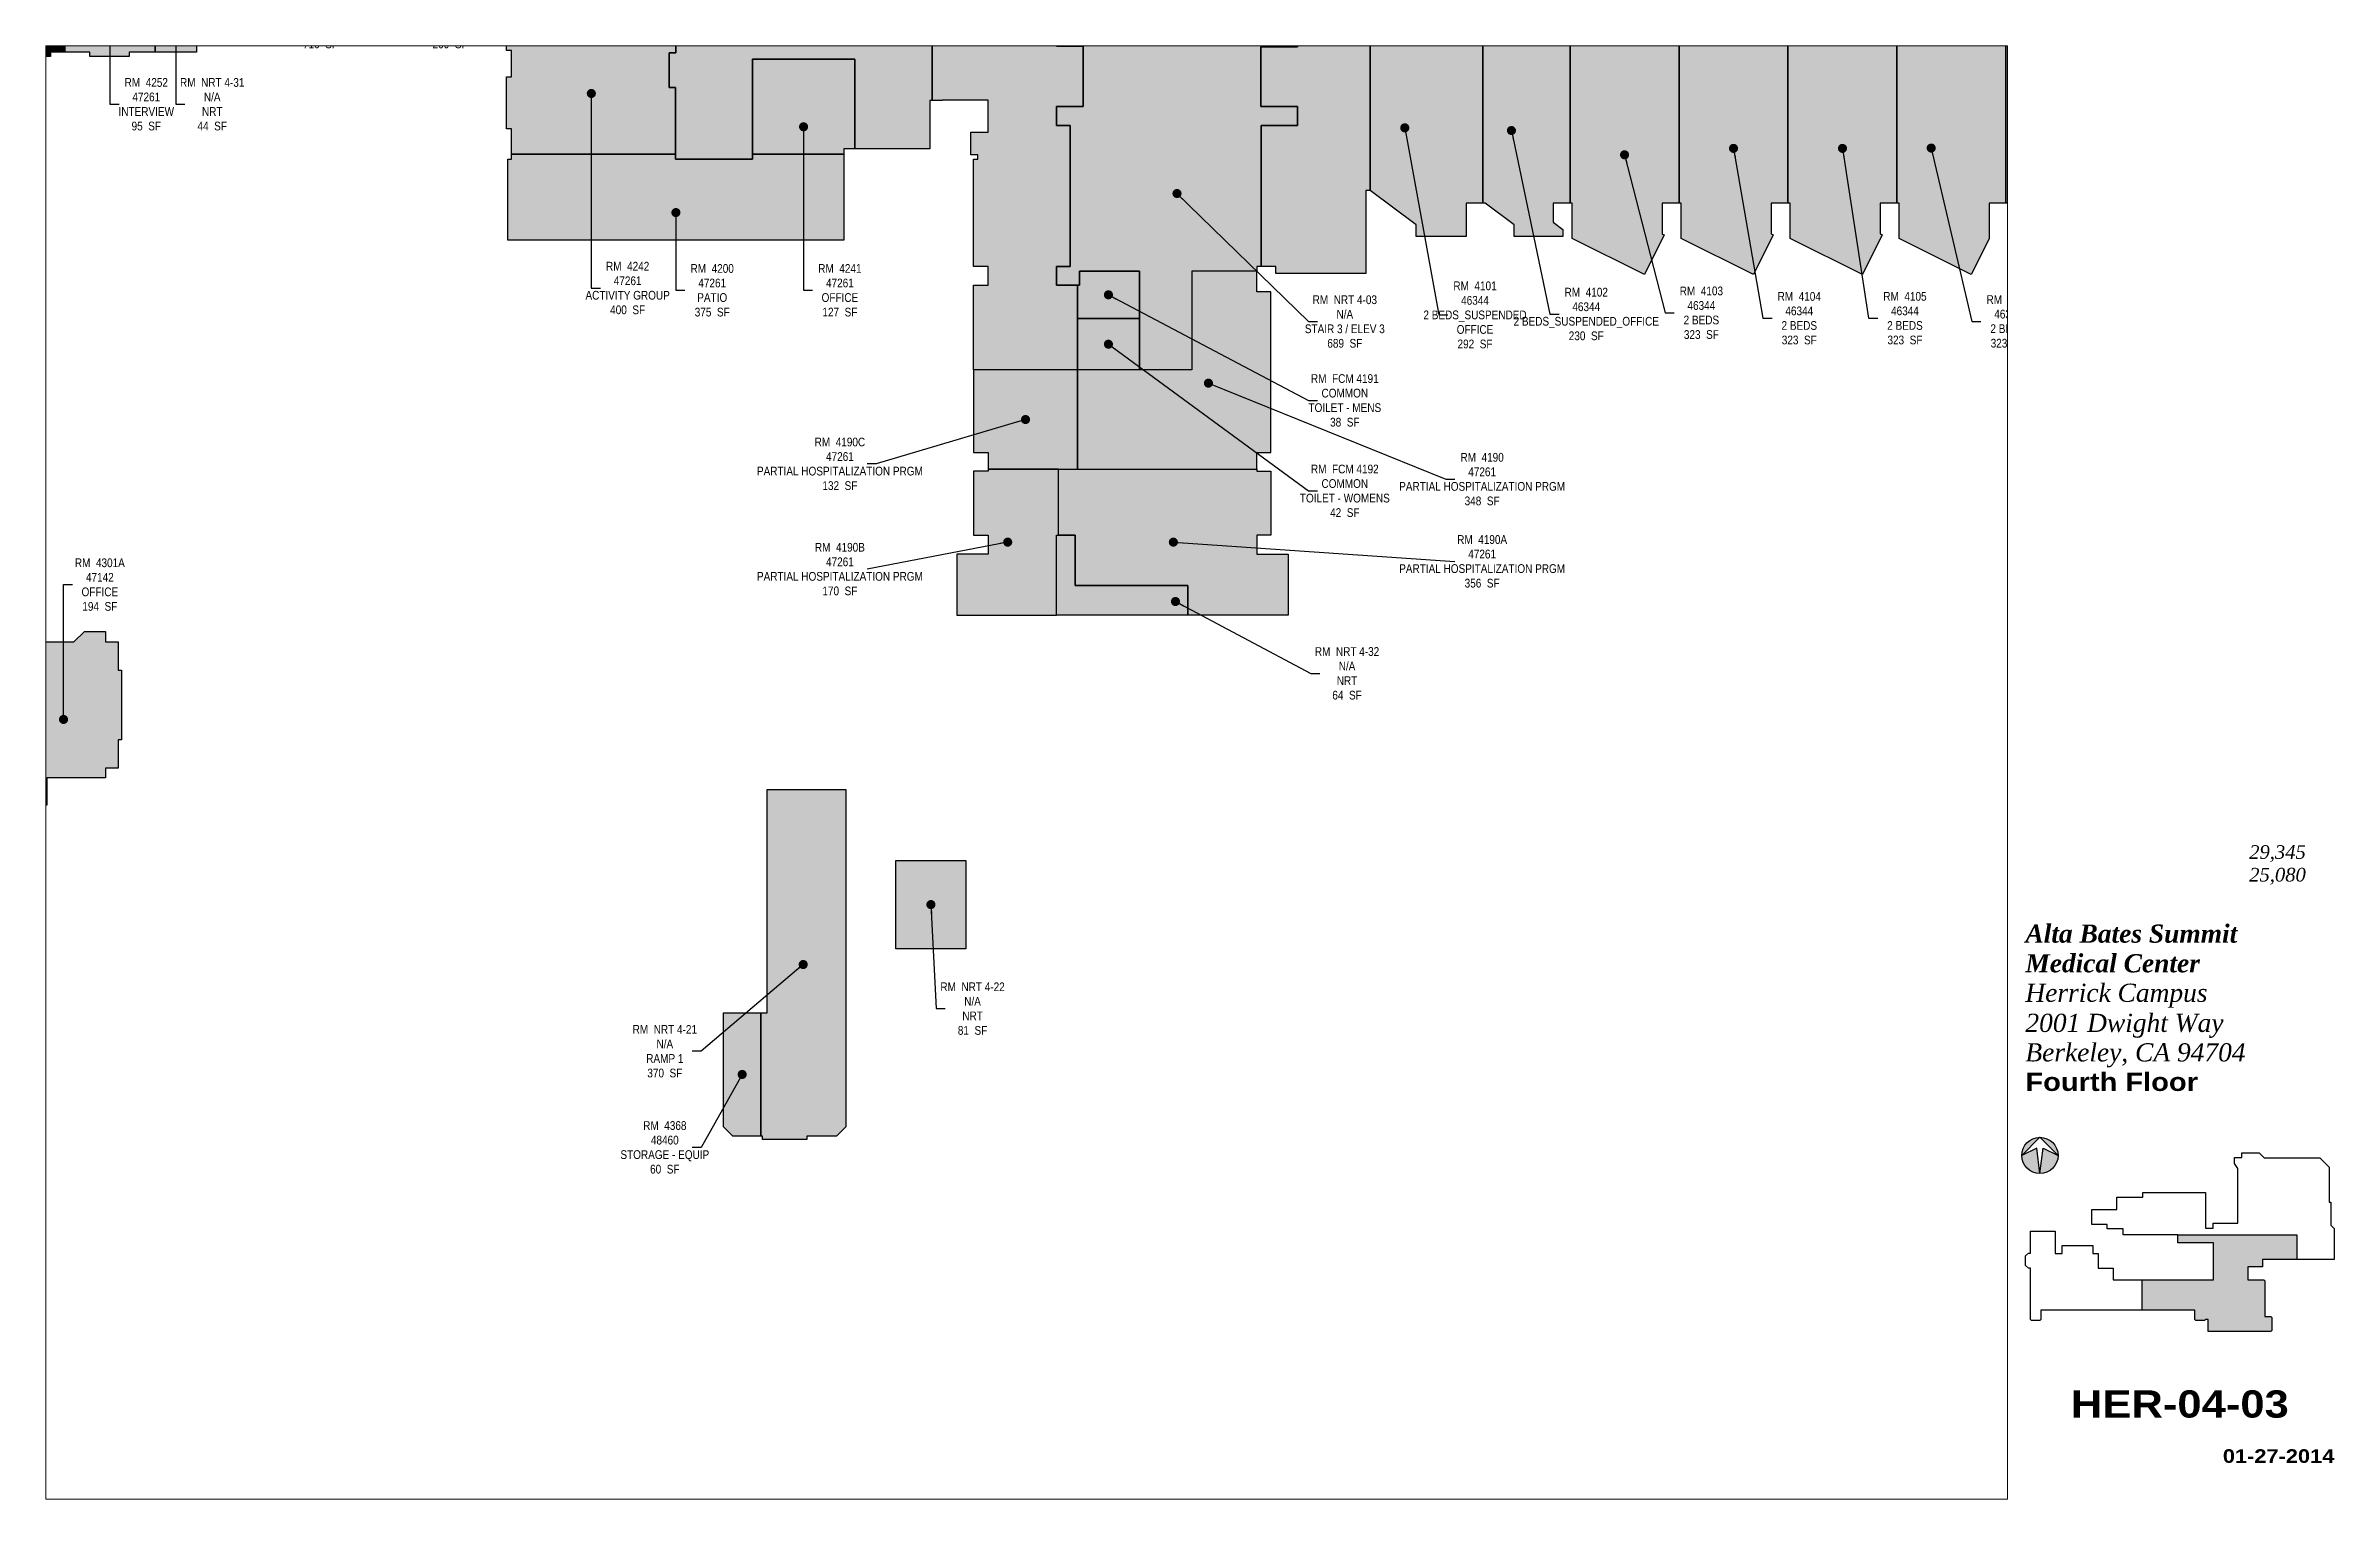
# Paper-space layout '03' of a CAD drawing. Header units: inches. Extents: x 0.9 to 16.7, y 0.5 to 10.5.
# The model-space entities are those that its viewports show. They can reach past a viewport. Long polylines and large blocks are cut down to what shows.
import ezdxf
from ezdxf.enums import TextEntityAlignment as Align

# ---------------------------------------------------------------- set-up
doc = ezdxf.new("R2010")
doc.units = ezdxf.units.IN
doc.header["$LTSCALE"] = 48
doc.header["$MEASUREMENT"] = 0
for name, color, linetype in [('0-LABEL', 3, 'Continuous'), ('1-NRT', 200, 'Continuous'), ('1-NRT-PTN', 253, 'Continuous'), ('3-FCM', 190, 'Continuous'), ('3-FCM-PTN', 9, 'Continuous'), ('4-OCC', 6, 'Continuous'), ('4-OCC-PTN', 95, 'Continuous'), ('T-8', 8, 'Continuous')]:
    doc.layers.add(name, color=color, linetype=linetype)
doc.layers.add('T-VWPRT', color=1, linetype='Continuous', plot=False)
doc.styles.add('ArialB', font='')
doc.styles.add('ArialN', font='ARIALN.TTF')
doc.styles.add('TimesI', font='timesi.ttf')
doc.styles.add('TimesIB', font='timesbi.ttf')
doc.styles.get('ArialB').set_extended_font_data('Arial Black')
doc.dimstyles.new('AB-200', dxfattribs={"dimscale": 200, "dimtxt": 0.070312, "dimasz": 0.0625, "dimexe": 0.0625, "dimexo": 0.125, "dimgap": 0.1875, "dimtad": 0, "dimdec": 4, "dimrnd": 0.0625, "dimzin": 0, "dimdsep": 46, "dimlunit": 4, "dimtxsty": 'ArialN', "dimblk": 'ARCHTICK', "dimcen": 0.0625, "dimclrd": 256, "dimclre": 256, "dimclrt": 256, "dimadec": 0, "dimazin": 0, "dimtfac": 1, "dimtdec": 4, "dimtofl": 0, "dimtmove": 2, "dimatfit": 3, "dimldrblk": 'DOT', "dimfxl": 0, "dimfrac": 2, "dimtolj": 1, "dimtzin": 0, "dimlwd": -1, "dimlwe": -1, "dimarcsym": 0})

# ---------------------------------------------------------------- blocks, each defined once
blk = doc.blocks.new('n-arrow')
h = blk.add_hatch(color=256)
h.paths.add_polyline_path([(0, 0.125), (0.125, 0, 0.414214)])
h.paths.add_polyline_path([(0, 0.125, 0.414214), (-0.125, 0), (0.051, 0.022)])
h = blk.add_hatch(color=256)
h.paths.add_polyline_path([(0.051, -0.022), (-0.125, 0, 0.414214), (0, -0.125)])
h.paths.add_polyline_path([(0.125, 0), (0, -0.125, 0.414214)])
for p, q in [((-0.125, 0), (0.051, 0.022)), ((-0.125, 0), (0.051, -0.022)), ((0, 0.125), (0.125, 0)), ((0.051, 0.022), (0, 0.125)), ((0, -0.125), (0.125, 0)), ((0.051, -0.022), (0, -0.125))]:
    blk.add_line(p, q)
blk.add_circle((0, 0), 0.125)
blk = doc.blocks.new('AB-TB-text')
for tag, style, p in [('GROSS', 'TimesI', (1.93, 4.406)), ('USEABLE', 'TimesI', (1.93, 4.25)), ('DATE', 'ArialB', (2.125, 0.25))]:
    blk.add_attdef(tag, text='', height=0.0938, dxfattribs=dict(style=style)).set_placement(p, align=Align.RIGHT)
for tag, style, p in [('CAMPUS', 'TimesIB', (0, 3.751)), ('CAMPUS', 'TimesIB', (0, 3.547)), ('PAVILION', 'TimesI', (0, 3.344)), ('BUILDING', 'TimesI', (0, 3.137)), ('STREET', 'TimesI', (0, 2.933)), ('FLOOR', 'ArialB', (0, 2.73))]:
    blk.add_attdef(tag, text='', height=0.125, dxfattribs=dict(style=style)).set_placement(p, align=Align.TOP_LEFT)
at = {"style": 'ArialB'}
blk.add_attdef('DWG#', text='', height=0.188, dxfattribs=at).set_placement((1.062, 0.749), align=Align.TOP_CENTER)
blk = doc.blocks.new('_ArchTick')
at = {"const_width": 0.15}
blk.add_lwpolyline([(-0.5, -0.5), (0.5, 0.5)], dxfattribs=at)
blk = doc.blocks.new('_Dot')
at = {"lineweight": -2}
blk.add_line((-0.5, 0), (-1, 0), dxfattribs=at)
at = {"const_width": 0.5}
blk.add_lwpolyline([(-0.25, 0, 1), (0.25, 0, 1)], format="xyb", close=True, dxfattribs=at)

msp = doc.modelspace()

# ---------------------------------------------------------------- hatches: boundary and pattern name
at = {"layer": '1-NRT-PTN'}
for points in [[(2094, 1611), (2151, 1611), (2151, 1500.5), (2094, 1500.5)], [(3520.73572, 1063.375), (3448.73572, 1063.375), (3448.73572, 1199.28465), (3366.49586, 1199.28465), (3366.49586, 1180), (3334.5, 1180), (3334.5, 1206), (3353.5, 1206), (3353.5, 1400), (3334.5, 1400), (3334.5, 1426), (3371.5, 1426), (3371.5, 1509), (3334.5, 1509), (3334.5, 1549), (3360.5, 1549), (3360.5, 1515), (3544.5, 1515), (3544.5, 1548), (3666.5, 1548), (3666.5, 1508), (3615.968, 1508), (3615.968, 1426), (3666.5, 1426), (3666.5, 1400), (3616.5, 1400), (3616.5, 1206), (3610.5, 1206), (3610.5, 1199.28465), (3520.73572, 1199.28465)], [(3334.5, 726), (3334.5, 836), (3360.5, 836), (3360.5, 767), (3515.5, 767), (3515.5, 726)], [(2936.5, 486), (3044.5, 486), (3044.5, 21.72792), (3031.77208, 9), (2991.02687, 9), (2991.02687, 4.5), (2930.02687, 4.5), (2930.02687, 9), (2927.5, 9), (2927.5, 179), (2936.5, 179)], [(3113.5, 388.5), (3210, 388.5), (3210, 267), (3113.5, 267)]]:
    msp.add_hatch(color=256, dxfattribs=at).paths.add_polyline_path(points)
at = {"layer": '3-FCM-PTN'}
for points in [[(3363.49793, 1180), (3363.49793, 1063.375), (3220.5, 1063.375), (3220.5, 1180), (3240.5, 1180), (3240.5, 1206), (3220.5, 1206), (3220.5, 1353.5), (3226.5, 1353.5), (3226.5, 1359.5), (3216.73572, 1359.5), (3216.73572, 1390.63533), (3240.5, 1390.63533), (3240.5, 1434.84467), (3177.44671, 1434.84467), (3177.44671, 1434), (3163.5, 1434), (3163.5, 1532), (3177.44671, 1532), (3192.5, 1532), (3192.5, 1646), (3240.5, 1646), (3240.5, 1665), (3334.5, 1665), (3334.5, 1646), (3360.5, 1646), (3360.5, 1665), (3552, 1665), (3552, 1646.17644), (3613.73572, 1646.17644), (3613.73572, 1548), (3544.5, 1548), (3544.5, 1515), (3360.5, 1515), (3360.5, 1549), (3334.5, 1549), (3334.5, 1509), (3371.5, 1509), (3371.5, 1426), (3334.5, 1426), (3334.5, 1400), (3353.5, 1400), (3353.5, 1206), (3334.5, 1206), (3334.5, 1180)], [(3613.73572, 1548), (3613.73572, 1646.17644), (3640.5, 1646.17644), (3640.5, 1646), (3666.5, 1646), (3666.5, 1652), (3763.5, 1652), (3763.5, 1542), (3766.5, 1542), (3766.5, 1310.25463), (3760.5, 1310.25463), (3760.5, 1196), (3636.5, 1196), (3636.5, 1206), (3616.5, 1206), (3616.5, 1400), (3666.5, 1400), (3666.5, 1426), (3615.968, 1426), (3615.968, 1508), (3666.5, 1508), (3666.5, 1548)], [(3363.49793, 1180), (3366.49586, 1180), (3366.49586, 1199.28465), (3448.73572, 1199.28465), (3448.73572, 1134.32982), (3363.49689, 1134.32982)], [(3363.49689, 1134.32982), (3448.73572, 1134.32982), (3448.73572, 1063.375), (3363.49689, 1063.375)]]:
    msp.add_hatch(color=256, dxfattribs=at).paths.add_polyline_path(points)
at = {"layer": '4-OCC-PTN'}
for color, points in [(131, [(3163.5, 1532), (3163.5, 1434), (3160.5, 1434), (3160.5, 1367.5), (3057, 1367.5), (3057, 1491), (2916, 1491), (2916, 1353.5), (2810.17942, 1353.5), (2810.17942, 1452), (2801.67942, 1452), (2801.67942, 1500), (2810.67942, 1500), (2810.67942, 1603.34408), (2811.17942, 1617.23454), (2811.17942, 1727.96908), (2816.17942, 1727.96908), (2816.17942, 1755.96908), (2811.17942, 1755.96908), (2811.17942, 1801.96908), (2785.75, 1801.96908), (2785.75, 1822.5), (2744.74911, 1822.5), (2744.75, 1917), (2688, 1917), (2688, 1914), (2622, 1914), (2622, 1917), (2541, 1917), (2541, 1914), (2169.93334, 1914), (2169.93334, 1917), (2091.56666, 1917), (2091.56666, 1914), (1969.5, 1914), (1969.5, 1680.5), (1627.5, 1680.5), (1627.5, 1782.5), (1876.5, 1782.5), (1876.5, 1936.49498), (1870.5, 1936.49498), (1870.5, 1956), (1872, 1992), (1872, 2017.5), (2751, 2017.5), (2751, 2041.5), (2865, 2041.5), (2865, 2017.5), (2868, 2017.5), (2904, 2016.14388), (2910.5, 2016.14388), (2910.5, 1994.71577), (3037.77962, 1994.71625), (3037.77962, 1980), (3046.13981, 1980), (3046.13981, 1950.25502), (3037.77962, 1950.25502), (3037.77962, 1934.9867), (2916.5, 1934.9867), (2916.5, 1929), (2916, 1893), (2916, 1668), (2915.96666, 1659), (2916, 1600.8844), (2976, 1600.8844), (2976, 1601.0198), (3037.71544, 1601.0198), (3037.71544, 1594.5), (3160.5, 1594.5), (3160.5, 1532)]), (131, [(1630.5, 1680.5), (1969.5, 1680.5), (1969.5, 1500.5), (1950, 1500.5), (1950, 1494.75), (1896, 1494.75), (1896, 1500.5), (1836, 1500.5), (1836, 1494.75), (1788, 1494.75), (1788, 1500.5), (1728, 1500.5), (1728, 1494.75), (1680, 1494.75), (1680, 1500.5), (1630.5, 1500.5), (1630.5, 1608), (1623, 1608), (1623, 1656), (1630.5, 1656)]), (131, [(1969.5, 1500.5), (1969.5, 1608), (2094, 1608), (2094, 1500.5), (2058, 1500.5), (2058, 1494.75), (2004, 1494.75), (2004, 1500.5)]), (131, [(2810.17942, 1360.5), (2584.5, 1360.5), (2584.5, 1395), (2577.5, 1395), (2577.5, 1467), (2584.5, 1467), (2584.5, 1503), (2577.5, 1503), (2577.5, 1575), (2584.5, 1575), (2584.5, 1611), (2747.11692, 1611), (2747.11692, 1617.23454), (2811.17942, 1617.23454), (2810.67942, 1500), (2801.67942, 1500), (2801.67942, 1452), (2810.17942, 1452)]), (42, [(3766.5, 1310.25463), (3766.5, 1542), (3921.5, 1542), (3921.5, 1293), (3898.5, 1293), (3898.5, 1247), (3829.48926, 1247), (3829.48926, 1263)]), (42, [(3921.5, 1293), (3921.5, 1542), (4041.5, 1542), (4041.5, 1293), (4018.5, 1293), (4018.5, 1267), (4031.5, 1256.5076), (4031.5, 1247), (3964.48926, 1247), (3964.48926, 1263), (3924.5, 1293)]), (42, [(4041.5, 1293), (4041.5, 1542), (4191.5, 1542), (4191.5, 1293), (4168.5, 1293), (4168.5, 1250.48584), (4171.09094, 1249.19319), (4143.87406, 1194.64062), (4044.5, 1244.21944), (4044.5, 1293)]), (42, [(4191.5, 1293), (4191.5, 1542), (4341.5, 1542), (4341.5, 1293), (4318.5, 1293), (4318.5, 1250.71992), (4321.09094, 1249.19319), (4293.87406, 1194.64062), (4194.5, 1244.21944), (4194.5, 1293)]), (42, [(4341.5, 1293), (4341.5, 1542), (4491.5, 1542), (4491.5, 1293), (4468.5, 1293), (4468.5, 1250.71992), (4471.09094, 1249.19319), (4443.87406, 1194.64062), (4344.5, 1244.21944), (4344.5, 1293)]), (42, [(4491.5, 1293), (4491.5, 1542), (4641.5, 1542), (4641.5, 1293), (4618.5, 1293), (4618.5, 1244), (4593.87406, 1194.64062), (4494.5, 1244.21944), (4494.5, 1293)]), (42, [(4641.5, 1293), (4641.5, 1542), (4761.5, 1542), (4761.5, 1293), (4738.5, 1293), (4738.5, 1267), (4751.5, 1257), (4751.5, 1247), (4692.48711, 1247), (4692.48711, 1257), (4644.5, 1293)]), (131, [(2916, 1360.5), (2916, 1491), (3057, 1491), (3057, 1367.5), (3042, 1367.5), (3042, 1360.5)]), (131, [(2916, 1360.5), (3042, 1360.5), (3042, 1242), (2579.5, 1242), (2579.5, 1353.5), (2584.5, 1353.5), (2584.5, 1360.5), (2810.17942, 1360.5), (2810.17942, 1353.5), (2916, 1353.5)]), (131, [(3610.5, 927), (3610.5, 950), (3629.5, 950), (3629.5, 1171), (3610.5, 1171), (3610.5, 1199.28465), (3520.73572, 1199.28465), (3520.73572, 1063.375), (3363.49793, 1063.375), (3363.49793, 927)]), (131, [(3363.49793, 1063.375), (3220.5, 1063.375), (3220.5, 950), (3240.5, 950), (3240.5, 927), (3363.49793, 927)]), (131, [(3240.5, 927), (3240.5, 924), (3220.5, 924), (3220.5, 836), (3240.5, 836), (3240.5, 810), (3197.5, 810), (3197.5, 726), (3334.5, 726), (3334.5, 836), (3337.5, 836), (3337.5, 927)]), (131, [(3337.5, 836), (3337.5, 927), (3610.5, 927), (3610.5, 924), (3629.5, 924), (3629.5, 836), (3610.5, 836), (3610.5, 810), (3653.5, 810), (3653.5, 726), (3515.5, 726), (3515.5, 767), (3360.5, 767), (3360.5, 836)]), (201, [(2927.5, 9), (2889.28166, 9), (2876.5, 21.88864), (2876.5, 179), (2927.5, 179)])]:
    msp.add_hatch(color=color, dxfattribs=at).paths.add_polyline_path(points)
h = msp.add_hatch(color=52, dxfattribs=at)
edge = h.paths.add_edge_path()
edge.add_line((1888.24763, 467.48739), (1888.34167, 565.14609))
edge.add_line((1888.34167, 565.14609), (1920.04123, 565.15662))
edge.add_line((1920.04123, 565.15662), (1920, 689.25))
edge.add_line((1920, 689.25), (1982.25, 689.25))
edge.add_line((1982.25, 689.25), (1996.5266, 703.43646))
edge.add_line((1996.5266, 703.43646), (2025.6357, 703.43646))
edge.add_line((2025.6357, 703.43646), (2025.6357, 689.29555))
edge.add_line((2025.6357, 689.29555), (2043, 689.25))
edge.add_line((2043, 689.25), (2043, 650.25))
edge.add_line((2043, 650.25), (2047.45013, 650.25))
edge.add_line((2047.45013, 650.25), (2047.45013, 554.25))
edge.add_line((2047.45013, 554.25), (2043, 554.25))
edge.add_line((2043, 554.25), (2043, 515.25))
edge.add_line((2043, 515.25), (2025.5, 515.25))
edge.add_line((2025.5, 515.25), (2025.5, 502.16321))
edge.add_line((2025.5, 502.16321), (1944.75, 502.16321))
edge.add_line((1944.75, 502.16321), (1944.76246, 464.65709))
edge.add_line((1944.76246, 464.65709), (1940.75, 464.65575))
edge.add_line((1940.75, 464.65575), (1940.75, 461.65575))
edge.add_line((1940.75, 461.65575), (1916.75, 461.64778))
edge.add_line((1916.75, 461.64778), (1916.75, 464.64778))
edge.add_line((1916.75, 464.64778), (1912.75, 464.64778))
edge.add_arc((1912.75, 571.78038), 107.1326, 256.77882153, 270, ccw=False)

# ---------------------------------------------------------------- linework, layer by layer
at = {"layer": '1-NRT'}
for points in [[(2094, 1611), (2151, 1611), (2151, 1500.5), (2094, 1500.5)], [(3334.5, 726), (3334.5, 836), (3360.5, 836), (3360.5, 767), (3515.5, 767), (3515.5, 726)], [(2936.5, 486), (3044.5, 486), (3044.5, 21.72792), (3031.77208, 9), (2991.02687, 9), (2991.02687, 4.5), (2930.02687, 4.5), (2930.02687, 9), (2927.5, 9), (2927.5, 179), (2936.5, 179)], [(3113.5, 388.5), (3210, 388.5), (3210, 267), (3113.5, 267)]]:
    msp.add_lwpolyline(points, close=True, dxfattribs=at)
for points in [[(3360.5, 1549), (3360.5, 1515), (3544.5, 1515), (3544.5, 1548)], [(3666.5, 1548), (3666.5, 1508), (3615.968, 1508), (3615.968, 1426), (3666.5, 1426), (3666.5, 1400), (3616.5, 1400), (3616.5, 1206), (3610.5, 1206), (3610.5, 1199.28465), (3520.73572, 1199.28465), (3520.73572, 1063.375), (3448.73572, 1063.375), (3448.73572, 1199.28465), (3366.49586, 1199.28465), (3366.49586, 1180), (3334.5, 1180), (3334.5, 1206), (3353.5, 1206), (3353.5, 1400), (3334.5, 1400), (3334.5, 1426), (3371.5, 1426), (3371.5, 1509), (3334.5, 1509), (3334.5, 1549)]]:
    msp.add_lwpolyline(points, dxfattribs=at)
at = {"layer": '3-FCM'}
for points in [[(3544.5, 1548), (3544.5, 1515), (3360.5, 1515), (3360.5, 1549)], [(3334.5, 1549), (3334.5, 1509), (3371.5, 1509), (3371.5, 1426), (3334.5, 1426), (3334.5, 1400), (3353.5, 1400), (3353.5, 1206), (3334.5, 1206), (3334.5, 1180), (3363.49793, 1180), (3363.49793, 1063.375), (3220.5, 1063.375), (3220.5, 1180), (3240.5, 1180), (3240.5, 1206), (3220.5, 1206), (3220.5, 1353.5), (3226.5, 1353.5), (3226.5, 1359.5), (3216.73572, 1359.5), (3216.73572, 1390.63533), (3240.5, 1390.63533), (3240.5, 1434.84467), (3177.44671, 1434.84467), (3177.44671, 1434), (3163.5, 1434), (3163.5, 1532)]]:
    msp.add_lwpolyline(points, dxfattribs=at)
for points in [[(3613.73572, 1548), (3613.73572, 1646.17644), (3640.5, 1646.17644), (3640.5, 1646), (3666.5, 1646), (3666.5, 1652), (3763.5, 1652), (3763.5, 1542), (3766.5, 1542), (3766.5, 1310.25463), (3760.5, 1310.25463), (3760.5, 1196), (3636.5, 1196), (3636.5, 1206), (3616.5, 1206), (3616.5, 1400), (3666.5, 1400), (3666.5, 1426), (3615.968, 1426), (3615.968, 1508), (3666.5, 1508), (3666.5, 1548)], [(3363.49793, 1180), (3366.49586, 1180), (3366.49586, 1199.28465), (3448.73572, 1199.28465), (3448.73572, 1134.32982), (3363.49689, 1134.32982)], [(3363.49689, 1134.32982), (3448.73572, 1134.32982), (3448.73572, 1063.375), (3363.49689, 1063.375)]]:
    msp.add_lwpolyline(points, close=True, dxfattribs=at)
at = {"layer": '4-OCC'}
msp.add_lwpolyline([(3163.5, 1532), (3163.5, 1434), (3160.5, 1434), (3160.5, 1367.5), (3057, 1367.5), (3057, 1491), (2916, 1491), (2916, 1353.5), (2810.17942, 1353.5), (2810.17942, 1452), (2801.67942, 1452), (2801.67942, 1500), (2810.67942, 1500), (2810.67942, 1603.34408)], dxfattribs=at)
for points in [[(1630.5, 1680.5), (1969.5, 1680.5), (1969.5, 1500.5), (1950, 1500.5), (1950, 1494.75), (1896, 1494.75), (1896, 1500.5), (1836, 1500.5), (1836, 1494.75), (1788, 1494.75), (1788, 1500.5), (1728, 1500.5), (1728, 1494.75), (1680, 1494.75), (1680, 1500.5), (1630.5, 1500.5), (1630.5, 1608), (1623, 1608), (1623, 1656), (1630.5, 1656)], [(1969.5, 1500.5), (1969.5, 1608), (2094, 1608), (2094, 1500.5), (2058, 1500.5), (2058, 1494.75), (2004, 1494.75), (2004, 1500.5)], [(2810.17942, 1360.5), (2584.5, 1360.5), (2584.5, 1395), (2577.5, 1395), (2577.5, 1467), (2584.5, 1467), (2584.5, 1503), (2577.5, 1503), (2577.5, 1575), (2584.5, 1575), (2584.5, 1611), (2747.11692, 1611), (2747.11692, 1617.23454), (2811.17942, 1617.23454), (2810.67942, 1500), (2801.67942, 1500), (2801.67942, 1452), (2810.17942, 1452)], [(3766.5, 1310.25463), (3766.5, 1542), (3921.5, 1542), (3921.5, 1293), (3898.5, 1293), (3898.5, 1247), (3829.48926, 1247), (3829.48926, 1263)], [(3921.5, 1293), (3921.5, 1542), (4041.5, 1542), (4041.5, 1293), (4018.5, 1293), (4018.5, 1267), (4031.5, 1256.5076), (4031.5, 1247), (3964.48926, 1247), (3964.48926, 1263), (3924.5, 1293)], [(4041.5, 1293), (4041.5, 1542), (4191.5, 1542), (4191.5, 1293), (4168.5, 1293), (4168.5, 1250.48584), (4171.09094, 1249.19319), (4143.87406, 1194.64062), (4044.5, 1244.21944), (4044.5, 1293)], [(4191.5, 1293), (4191.5, 1542), (4341.5, 1542), (4341.5, 1293), (4318.5, 1293), (4318.5, 1250.71992), (4321.09094, 1249.19319), (4293.87406, 1194.64062), (4194.5, 1244.21944), (4194.5, 1293)], [(4341.5, 1293), (4341.5, 1542), (4491.5, 1542), (4491.5, 1293), (4468.5, 1293), (4468.5, 1250.71992), (4471.09094, 1249.19319), (4443.87406, 1194.64062), (4344.5, 1244.21944), (4344.5, 1293)], [(4491.5, 1293), (4491.5, 1542), (4641.5, 1542), (4641.5, 1293), (4618.5, 1293), (4618.5, 1244), (4593.87406, 1194.64062), (4494.5, 1244.21944), (4494.5, 1293)], [(4641.5, 1293), (4641.5, 1542), (4761.5, 1542), (4761.5, 1293), (4738.5, 1293), (4738.5, 1267), (4751.5, 1257), (4751.5, 1247), (4692.48711, 1247), (4692.48711, 1257), (4644.5, 1293)], [(2916, 1360.5), (2916, 1491), (3057, 1491), (3057, 1367.5), (3042, 1367.5), (3042, 1360.5)], [(2916, 1360.5), (3042, 1360.5), (3042, 1242), (2579.5, 1242), (2579.5, 1353.5), (2584.5, 1353.5), (2584.5, 1360.5), (2810.17942, 1360.5), (2810.17942, 1353.5), (2916, 1353.5)], [(3610.5, 927), (3610.5, 950), (3629.5, 950), (3629.5, 1171), (3610.5, 1171), (3610.5, 1199.28465), (3520.73572, 1199.28465), (3520.73572, 1063.375), (3363.49793, 1063.375), (3363.49793, 927)], [(3363.49793, 1063.375), (3220.5, 1063.375), (3220.5, 950), (3240.5, 950), (3240.5, 927), (3363.49793, 927)], [(3240.5, 927), (3240.5, 924), (3220.5, 924), (3220.5, 836), (3240.5, 836), (3240.5, 810), (3197.5, 810), (3197.5, 726), (3334.5, 726), (3334.5, 836), (3337.5, 836), (3337.5, 927)], [(3337.5, 836), (3337.5, 927), (3610.5, 927), (3610.5, 924), (3629.5, 924), (3629.5, 836), (3610.5, 836), (3610.5, 810), (3653.5, 810), (3653.5, 726), (3515.5, 726), (3515.5, 767), (3360.5, 767), (3360.5, 836)], [(2927.5, 9), (2889.28166, 9), (2876.5, 21.88864), (2876.5, 179), (2927.5, 179)]]:
    msp.add_lwpolyline(points, close=True, dxfattribs=at)
msp.add_lwpolyline([(1888.24763, 467.48739), (1888.34167, 565.14609), (1920.04123, 565.15662), (1920, 689.25), (1982.25, 689.25), (1996.5266, 703.43646), (2025.6357, 703.43646), (2025.6357, 689.29555), (2043, 689.25), (2043, 650.25), (2047.45013, 650.25), (2047.45013, 554.25), (2043, 554.25), (2043, 515.25), (2025.5, 515.25), (2025.5, 502.16321), (1944.75, 502.16321), (1944.76246, 464.65709), (1940.75, 464.65575), (1940.75, 461.65575), (1916.75, 461.64778), (1916.75, 464.64778), (1912.75, 464.64778, -0.0577523534), (1888.24763, 467.48739)], format="xyb", close=True, dxfattribs=at)

# ---------------------------------------------------------------- texts
at = {"layer": '0-LABEL', "char_height": 12, "attachment_point": 5, "style": 'ArialN'}
for s, insert in [('RM  4250\\P47261\\PDAY ROOM\\P710  SF', (2321.56481, 1542)), ('RM  4251\\P47261\\PMUSIC / TV ROOM\\P209  SF', (2499.9702, 1542)), ('RM  4244\\P47261\\PTOILET\\P58  SF', (2865.11894, 1549.19902)), ('RM  4252\\P47261\\PINTERVIEW\\P95  SF', (2081.75, 1429)), ('RM  NRT 4-31\\PN/A\\PNRT\\P44  SF', (2172.5, 1429)), ('RM  4242\\P47261\\PACTIVITY GROUP\\P400  SF', (2744.33971, 1176.11727)), ('RM  4200\\P47261\\PPATIO\\P375  SF', (2860.75, 1173)), ('RM  4241\\P47261\\POFFICE\\P127  SF', (3036.5, 1173)), ('RM  NRT 4-03\\PN/A\\PSTAIR 3 / ELEV 3\\P689  SF', (3731.5, 1130)), ('RM  4102\\P46344\\P2 BEDS_SUSPENDED_OFFICE\\P230  SF', (4063.83296, 1140.3479)), ('RM  4103\\P46344\\P2 BEDS\\P323  SF', (4222.28589, 1142.07568)), ('RM  4104\\P46344\\P2 BEDS\\P323  SF', (4357.02507, 1134.564)), ('RM  4105\\P46344\\P2 BEDS\\P323  SF', (4502.52449, 1134.5919)), ('RM  4106\\P46344\\P2 BEDS\\P323  SF', (4644.57187, 1130.19805)), ('RM  FCM 4191\\PCOMMON\\PTOILET - MENS\\P38  SF', (3731.5, 1021.5)), ('RM  4190C\\P47261\\PPARTIAL HOSPITALIZATION PRGM\\P132  SF', (3036.5, 934.18073)), ('RM  4190\\P47261\\PPARTIAL HOSPITALIZATION PRGM\\P348  SF', (3920.5, 913.14105)), ('RM  FCM 4192\\PCOMMON\\PTOILET - WOMENS\\P42  SF', (3731.5, 897.0301)), ('RM  4190B\\P47261\\PPARTIAL HOSPITALIZATION PRGM\\P170  SF', (3036.5, 789.30759)), ('RM  4190A\\P47261\\PPARTIAL HOSPITALIZATION PRGM\\P356  SF', (3920.5, 799.99719)), ('RM  4301A\\P47142\\POFFICE\\P194  SF', (2017.84888, 768)), ('RM  NRT 4-32\\PN/A\\PNRT\\P64  SF', (3734.55321, 645.86605)), ('RM  NRT 4-22\\PN/A\\PNRT\\P81  SF', (3219.08909, 184.53164)), ('RM  NRT 4-21\\PN/A\\PRAMP 1\\P370  SF', (2795.5, 125.89387)), ('RM  4368\\P48460\\PSTORAGE - EQUIP\\P60  SF', (2795.5, -6.38874))]:
    msp.add_mtext(s, dxfattribs=dict(at, insert=insert))
at = {"layer": '0-LABEL', "insert": (3910.71563, 1139.09896), "char_height": 12, "width": 208.3953245, "attachment_point": 5, "style": 'ArialN'}
msp.add_mtext('RM  4101\\P46344\\P2 BEDS_SUSPENDED\\POFFICE\\P292  SF', dxfattribs=at)

# ---------------------------------------------------------------- leaders
at = {"layer": '0-LABEL', "annotation_type": 0, "has_hookline": 1}
for points, hookline_direction, text_width in [([(2122.5, 1555.75), (2122.5, 1429), (2135, 1429)], 0, 84.99045), ([(2031.75, 1519.99466), (2031.75, 1429), (2044.25, 1429)], 0, 74.93042), ([(2694.33971, 1443.8975), (2694.33971, 1176.11727), (2706.83971, 1176.11727)], 0, 115.48977), ([(2986.5, 1397.99827), (2986.5, 1173), (2999, 1173)], 0, 55.99727), ([(3814.0827, 1396.59952), (3860.71563, 1139.09896), (3873.21563, 1139.09896)], 0, 140.92224), ([(3960.84912, 1392.86842), (4013.83296, 1140.3479), (4026.33296, 1140.3479)], 0, 198.99045), ([(4116.57416, 1359.48298), (4172.28589, 1142.07568), (4184.78589, 1142.07568)], 0, 57.88813), ([(4266.5, 1368.32031), (4307.02507, 1134.564), (4319.52507, 1134.564)], 0, 57.86357), ([(4416.5, 1368.32031), (4452.52449, 1134.5919), (4465.02449, 1134.5919)], 0, 57.96999), ([(4538.64061, 1368.76511), (4594.57187, 1130.19805), (4607.07187, 1130.19805)], 0, 57.88813), ([(3500.5, 1306.1875), (3681.5, 1130), (3694, 1130)], 0, 108.75307), ([(2810.75, 1279.99652), (2810.75, 1173), (2823.25, 1173)], 0, 57.86357), ([(3406.1163, 1166.80724), (3681.5, 1021.5), (3694, 1021.5)], 0, 99.00409), ([(3406.1163, 1098.85241), (3681.5, 897.0301), (3694, 897.0301)], 0, 122.67667), ([(3543.77386, 1045.26437), (3870.5, 913.14105), (3883, 913.14105)], 0, 226.30559), ([(3291.99896, 995.1875), (3086.5, 934.18073), (3074, 934.18073)], 1, 226.30559), ([(3267.5, 826.5), (3074, 789.30759)], 1, 226.30559), ([(3495.5, 826.5), (3883, 799.99719)], 0, 226.30559), ([(1845.0581, 632.18516), (1845.0581, 768), (1857.5581, 768)], 0, 55.99727), ([(1967.84888, 582.54212), (1967.84888, 768), (1980.34888, 768)], 0, 67.74352), ([(3498.38538, 744.77673), (3684.55321, 645.86605), (3697.05321, 645.86605)], 0, 86.80764), ([(3161.75, 327.75), (3169.08909, 184.53164), (3181.58909, 184.53164)], 0, 86.80764), ([(2986, 245.25), (2845.5, 125.89387), (2833, 125.89387)], 1, 84.99045), ([(2902, 94), (2845.5, -6.38874), (2833, -6.38874)], 1, 120.99045)]:
    msp.add_leader(points, dimstyle='AB-200', dxfattribs=dict(at, hookline_direction=hookline_direction, text_width=text_width))

psp = doc.layouts.new('03')

# ---------------------------------------------------------------- hatches: boundary and pattern name
at = {"layer": 'T-8'}
psp.add_hatch(color=256, dxfattribs=at).paths.add_polyline_path([(16.093, 2.098), (16.194, 2.098), (16.194, 2.149), (16.43, 2.149), (16.43, 2.318), (15.611, 2.318), (15.611, 2.264), (15.856, 2.264), (15.856, 2.009), (15.363, 2.009), (15.363, 1.8), (15.728, 1.8), (15.728, 1.737), (15.736, 1.73), (15.795, 1.73), (15.802, 1.737), (15.821, 1.737), (15.821, 1.654), (16.252, 1.654), (16.259, 1.661), (16.259, 1.751), (16.252, 1.758), (16.21, 1.758), (16.21, 2.002), (16.202, 2.009), (16.093, 2.009)])

# ---------------------------------------------------------------- linework, layer by layer
psp.add_line((15.363, 2.009), (15.363, 1.8), dxfattribs=at)
psp.add_lwpolyline([(16.001, 2.851), (16.051, 2.851), (16.051, 2.884), (16.172, 2.884), (16.206, 2.849), (16.589, 2.848), (16.653, 2.784), (16.653, 2.544), (16.664, 2.544), (16.664, 2.386), (16.688, 2.362), (16.688, 2.149), (16.194, 2.149), (16.194, 2.098), (16.093, 2.098), (16.093, 2.009), (16.202, 2.009), (16.21, 2.002), (16.21, 1.758), (16.252, 1.758), (16.259, 1.751), (16.259, 1.661), (16.252, 1.654), (15.821, 1.654), (15.821, 1.737), (15.802, 1.737), (15.795, 1.73), (15.736, 1.73), (15.728, 1.737), (15.728, 1.8), (14.669, 1.8), (14.669, 1.737), (14.662, 1.73), (14.603, 1.73), (14.596, 1.737), (14.596, 2.089), (14.583, 2.089), (14.562, 2.108), (14.562, 2.174), (14.583, 2.193), (14.596, 2.193), (14.596, 2.345), (14.766, 2.345), (14.766, 2.191), (14.816, 2.191), (14.816, 2.246), (15.025, 2.246), (15.025, 2.191), (15.063, 2.191), (15.063, 2.089), (15.165, 2.089), (15.165, 2.009), (15.856, 2.009), (15.856, 2.264), (15.611, 2.264), (15.611, 2.318), (15.234, 2.318), (15.234, 2.36), (15.125, 2.36), (15.125, 2.389), (15.02, 2.389), (15.02, 2.493), (15.191, 2.493), (15.191, 2.579), (15.371, 2.579), (15.371, 2.61), (15.802, 2.61), (15.802, 2.365), (15.854, 2.365), (15.854, 2.399), (16.025, 2.399), (16.025, 2.776), (16.001, 2.81)], close=True, dxfattribs=at)
psp.add_lwpolyline([(15.611, 2.318), (16.43, 2.318), (16.43, 2.149)], dxfattribs=at)

# ---------------------------------------------------------------- block references
ref = psp.add_blockref('AB-TB-text', (14.562, 0.5), dxfattribs=at)
ref.add_attrib('DATE', '01-27-2014', dxfattribs={"layer": '0', "height": 0.0938, "style": 'ArialB'}).set_placement((16.688, 0.75), align=Align.RIGHT)
ref.add_attrib('DWG#', 'HER-04-03', dxfattribs={"layer": '0', "height": 0.1875, "style": 'ArialB'}).set_placement((15.625, 1.249), align=Align.TOP_CENTER)
ref.add_attrib('GROSS', '29,345', dxfattribs={"layer": '0', "color": 5, "height": 0.0938, "style": 'TimesI'}).set_placement((16.492, 4.906), align=Align.RIGHT)
ref.add_attrib('USEABLE', '25,080', dxfattribs={"layer": '0', "color": 5, "height": 0.0938, "style": 'TimesI'}).set_placement((16.492, 4.75), align=Align.RIGHT)
ref.add_attrib('PAVILION', 'Herrick Campus', dxfattribs={"layer": '0', "color": 5, "height": 0.125, "style": 'TimesI'}).set_placement((14.562, 4.047), align=Align.TOP_LEFT)
ref.add_attrib('BUILDING', '2001 Dwight Way', dxfattribs={"layer": '0', "color": 5, "height": 0.125, "style": 'TimesI'}).set_placement((14.562, 3.84), align=Align.TOP_LEFT)
ref.add_attrib('STREET', 'Berkeley, CA 94704', dxfattribs={"layer": '0', "color": 5, "height": 0.125, "style": 'TimesI'}).set_placement((14.562, 3.637), align=Align.TOP_LEFT)
ref.add_attrib('FLOOR', 'Fourth Floor', dxfattribs={"layer": '0', "height": 0.125, "style": 'ArialB'}).set_placement((14.562, 3.434), align=Align.TOP_LEFT)
ref.add_attrib('CAMPUS', 'Medical Center', dxfattribs={"layer": '0', "color": 5, "height": 0.125, "style": 'TimesIB'}).set_placement((14.562, 4.25), align=Align.TOP_LEFT)
ref.add_attrib('CAMPUS', 'Alta Bates Summit', dxfattribs={"layer": '0', "color": 5, "height": 0.125, "style": 'TimesIB'}).set_placement((14.562, 4.454), align=Align.TOP_LEFT)
at = {"layer": 'T-8', "rotation": 90}
psp.add_blockref('n-arrow', (14.662, 2.865), dxfattribs=at)

# ---------------------------------------------------------------- viewports
at = {"layer": 'T-VWPRT'}
psp.add_viewport(center=(7.688, 5.5), size=(13.5, 10), view_center_point=(3293.5, 509.5), view_height=2000, dxfattribs=at)

doc.saveas('drawing.dxf')
